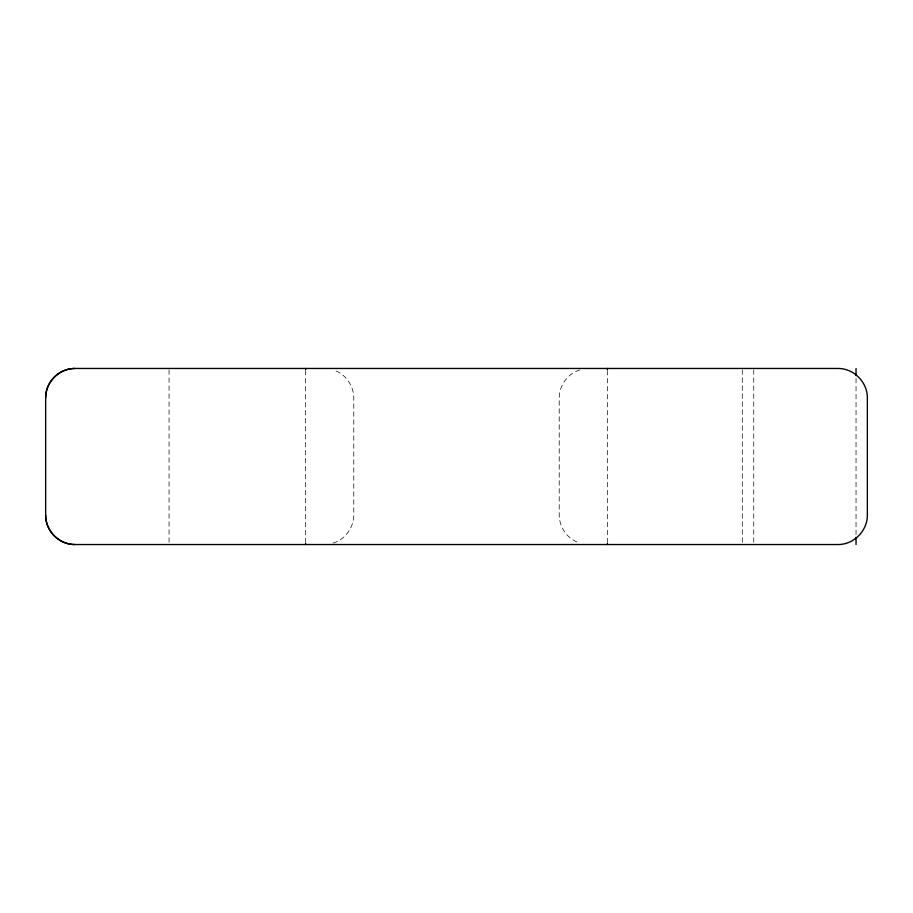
<?xml version="1.0" encoding="UTF-8"?>
<svg xmlns="http://www.w3.org/2000/svg" width="913" height="913" viewBox="0 0 913 913"><rect width="100%" height="100%" fill="white"/><g stroke="black" fill="none" stroke-linecap="round" stroke-linejoin="round"><path stroke-width="0.68" stroke-dasharray="4.57 3.42" d="M579.846 369.948C567.806 373.497 559.338 385.343 559.213 397.806L559.213 515.194C559.338 527.657 567.806 539.503 579.846 543.052M333.154 543.052C345.194 539.503 353.662 527.657 353.788 515.194L353.788 397.806C353.662 385.343 345.194 373.497 333.154 369.948M856.04 378.404L856.04 534.596M753.75 369.879L753.75 543.121M742.292 369.879L742.292 543.121M607.373 370.438L607.373 542.562M305.661 370.438L305.661 542.562M169.053 369.879L169.053 543.121"/><path stroke-width="1.37" d="M45.65 397.806C45.547 382.102 59.288 368.361 74.992 368.464L838.008 368.464C853.712 368.361 867.453 382.102 867.35 397.806L867.35 515.194C867.453 530.898 853.712 544.639 838.008 544.536L74.992 544.536C59.288 544.639 45.547 530.898 45.65 515.194L45.65 397.806A29.342 29.342 0 0 1 74.992 368.464M856.04 368.464L856.04 375.563M856.04 537.437L856.04 544.536M607.373 368.464L607.373 369.457M607.373 543.543L607.373 544.536M305.661 368.464L305.661 369.457M305.661 543.543L305.661 544.536M74.992 544.536A29.342 29.342 0 0 1 45.65 515.194"/></g></svg>
